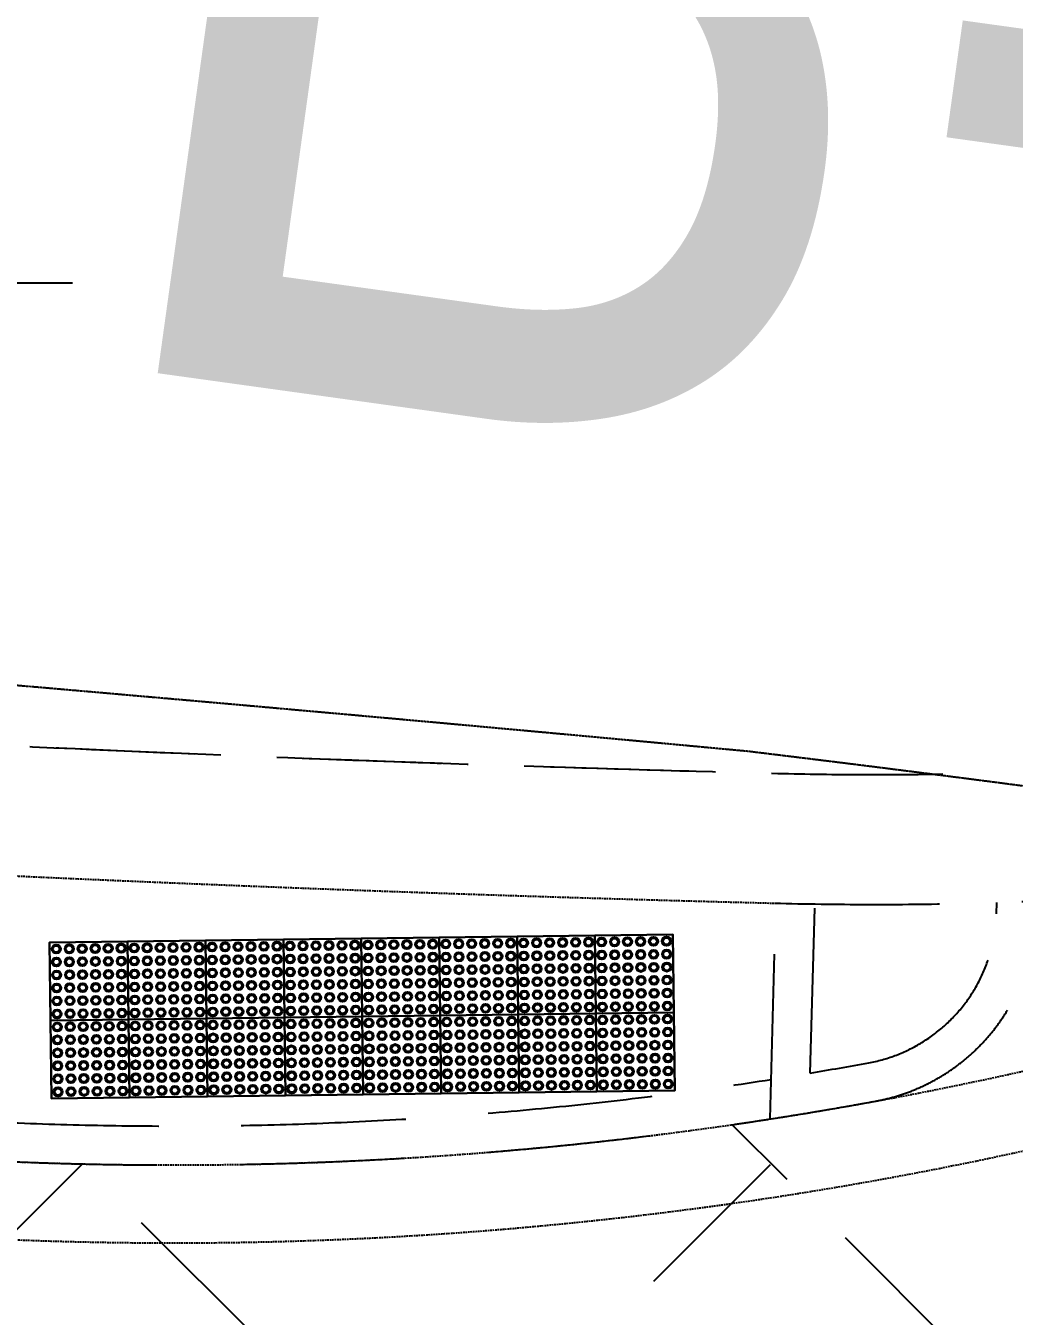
# Model space of a CAD drawing. Header units: millimetres. Extents: x 832728086 to 834530684, y 817551485 to 818349469.
# Drawn here: x 834401251 to 834405057, y 817881101 to 817886070 of the extents above; entities that cross this region are included whole.
import ezdxf

# ---------------------------------------------------------------- set-up
doc = ezdxf.new("R2010")
doc.units = ezdxf.units.MM
doc.header["$LTSCALE"] = 100
doc.linetypes.add('Hidden', pattern=[9.525, 6.35, -3.175])
doc.layers.add('+C-160', color=160, linetype='Hidden')
doc.layers.add('000-Tactile-l', color=8, linetype='Continuous')
doc.layers.add('000-helpline', color=30, linetype='Continuous', lineweight=30, plot=False)
doc.layers.add('Infrastructure - Pillar boxes$0$000-Pillar Box-t', color=251, linetype='Continuous', lineweight=15)
doc.layers.add('Infrastructure - Pillar boxes$0$000-Pillar Box-t @ 4', color=251, linetype='Continuous', lineweight=15)
doc.styles.add('Infrastructure - Pillar boxes$0$W8 sec wkcd', font='swissc.ttf', dxfattribs={"height": 3})

# ---------------------------------------------------------------- blocks, each defined once
blk = doc.blocks.new('tactile')
at = {"layer": '000-helpline', "ltscale": 0.015}
for points in [[(834403.499, 817882.6156), (834403.5028, 817882.3156), (834403.2029, 817882.3117), (834403.199, 817882.6117)], [(834403.799, 817882.6194), (834403.8028, 817882.3194), (834403.5028, 817882.3156), (834403.499, 817882.6156)], [(834401.3992, 817882.5886), (834401.403, 817882.2887), (834401.703, 817882.2925), (834401.6992, 817882.5925)], [(834401.6992, 817882.5925), (834401.703, 817882.2925), (834402.003, 817882.2963), (834401.9991, 817882.5963)], [(834402.2991, 817882.6002), (834402.3029, 817882.3002), (834402.003, 817882.2963), (834401.9991, 817882.5963)], [(834402.5991, 817882.604), (834402.6029, 817882.304), (834402.3029, 817882.3002), (834402.2991, 817882.6002)], [(834402.5991, 817882.604), (834402.6029, 817882.304), (834402.9029, 817882.3079), (834402.8991, 817882.6079)], [(834402.8991, 817882.6079), (834402.9029, 817882.3079), (834403.2029, 817882.3117), (834403.199, 817882.6117)], [(834403.8028, 817882.3194), (834403.8067, 817882.0194), (834403.5067, 817882.0156), (834403.5028, 817882.3156)], [(834401.403, 817882.2887), (834401.4069, 817881.9887), (834401.7068, 817881.9925), (834401.703, 817882.2925)], [(834401.703, 817882.2925), (834401.7068, 817881.9925), (834402.0068, 817881.9964), (834402.003, 817882.2963)], [(834402.3029, 817882.3002), (834402.3068, 817882.0002), (834402.0068, 817881.9964), (834402.003, 817882.2963)], [(834402.6029, 817882.304), (834402.6068, 817882.0041), (834402.3068, 817882.0002), (834402.3029, 817882.3002)], [(834402.6029, 817882.304), (834402.6068, 817882.0041), (834402.9067, 817882.0079), (834402.9029, 817882.3079)], [(834402.9029, 817882.3079), (834402.9067, 817882.0079), (834403.2067, 817882.0118), (834403.2029, 817882.3117)], [(834403.5028, 817882.3156), (834403.5067, 817882.0156), (834403.2067, 817882.0118), (834403.2029, 817882.3117)]]:
    blk.add_lwpolyline(points, close=True, dxfattribs=at)
at = {"layer": '000-Tactile-l'}
for points in [[(834403.199, 817882.6117), (834403.799, 817882.6194), (834403.8067, 817882.0194), (834403.2067, 817882.0118)], [(834401.9991, 817882.5963), (834401.3992, 817882.5886), (834401.4069, 817881.9887), (834402.0068, 817881.9964)], [(834401.9991, 817882.5963), (834402.5991, 817882.604), (834402.6068, 817882.0041), (834402.0068, 817881.9964)], [(834403.199, 817882.6117), (834402.5991, 817882.604), (834402.6068, 817882.0041), (834403.2067, 817882.0118)]]:
    blk.add_lwpolyline(points, close=True, dxfattribs=at)
at = {"layer": '000-Tactile-l', "ltscale": 0.015}
for centre, radius in [((834401.4245, 817882.564), 0.0175), ((834401.4245, 817882.564), 0.0125), ((834401.4745, 817882.5646), 0.0175), ((834401.4745, 817882.5646), 0.0125), ((834401.5245, 817882.5652), 0.0175), ((834401.5245, 817882.5652), 0.0125), ((834401.5745, 817882.5659), 0.0175), ((834401.5745, 817882.5659), 0.0125), ((834401.6245, 817882.5665), 0.0175), ((834401.6245, 817882.5665), 0.0125), ((834401.6745, 817882.5672), 0.0175), ((834401.6745, 817882.5672), 0.0125), ((834401.7245, 817882.5678), 0.0175), ((834401.7245, 817882.5678), 0.0125), ((834401.7745, 817882.5684), 0.0175), ((834401.7745, 817882.5684), 0.0125), ((834401.8245, 817882.5691), 0.0175), ((834401.8245, 817882.5691), 0.0125), ((834401.8745, 817882.5697), 0.0175), ((834401.8745, 817882.5697), 0.0125), ((834401.9245, 817882.5704), 0.0175), ((834401.9245, 817882.5704), 0.0125), ((834401.9744, 817882.571), 0.0175), ((834401.9744, 817882.571), 0.0125), ((834402.0244, 817882.5716), 0.0175), ((834402.0244, 817882.5716), 0.0125), ((834402.0744, 817882.5723), 0.0175), ((834402.0744, 817882.5723), 0.0125), ((834402.1244, 817882.5729), 0.0175), ((834402.1244, 817882.5729), 0.0125), ((834402.1744, 817882.5736), 0.0175), ((834402.1744, 817882.5736), 0.0125), ((834402.2244, 817882.5742), 0.0175), ((834402.2244, 817882.5742), 0.0125), ((834402.2744, 817882.5749), 0.0175), ((834402.2744, 817882.5749), 0.0125), ((834402.3244, 817882.5755), 0.0175), ((834402.3244, 817882.5755), 0.0125), ((834402.3744, 817882.5761), 0.0175), ((834402.3744, 817882.5761), 0.0125), ((834402.4244, 817882.5768), 0.0175), ((834402.4244, 817882.5768), 0.0125), ((834402.4744, 817882.5774), 0.0175), ((834402.4744, 817882.5774), 0.0125), ((834402.5244, 817882.5781), 0.0175), ((834402.5244, 817882.5781), 0.0125), ((834402.5744, 817882.5787), 0.0175), ((834402.5744, 817882.5787), 0.0125), ((834402.6244, 817882.5793), 0.0175), ((834402.6244, 817882.5793), 0.0125), ((834402.6744, 817882.58), 0.0175), ((834402.6744, 817882.58), 0.0125), ((834402.7244, 817882.5806), 0.0175), ((834402.7244, 817882.5806), 0.0125), ((834402.7744, 817882.5813), 0.0175), ((834402.7744, 817882.5813), 0.0125), ((834402.8244, 817882.5819), 0.0175), ((834402.8244, 817882.5819), 0.0125), ((834402.8744, 817882.5825), 0.0175), ((834402.8744, 817882.5825), 0.0125), ((834402.9244, 817882.5832), 0.0175), ((834402.9244, 817882.5832), 0.0125), ((834402.9744, 817882.5838), 0.0175), ((834402.9744, 817882.5838), 0.0125), ((834403.0244, 817882.5845), 0.0175), ((834403.0244, 817882.5845), 0.0125), ((834403.0744, 817882.5851), 0.0175), ((834403.0744, 817882.5851), 0.0125), ((834403.1244, 817882.5857), 0.0175), ((834403.1244, 817882.5857), 0.0125), ((834403.1743, 817882.5864), 0.0175), ((834403.1743, 817882.5864), 0.0125), ((834403.2243, 817882.587), 0.0175), ((834403.2243, 817882.587), 0.0125), ((834403.2743, 817882.5877), 0.0175), ((834403.2743, 817882.5877), 0.0125), ((834403.3243, 817882.5883), 0.0175), ((834403.3243, 817882.5883), 0.0125), ((834403.3743, 817882.589), 0.0175), ((834403.3743, 817882.589), 0.0125), ((834403.4243, 817882.5896), 0.0175), ((834403.4243, 817882.5896), 0.0125), ((834403.4743, 817882.5902), 0.0175), ((834403.4743, 817882.5902), 0.0125), ((834403.5243, 817882.5909), 0.0175), ((834403.5243, 817882.5909), 0.0125), ((834403.5743, 817882.5915), 0.0175), ((834403.5743, 817882.5915), 0.0125), ((834403.6243, 817882.5922), 0.0175), ((834403.6243, 817882.5922), 0.0125), ((834403.6743, 817882.5928), 0.0175), ((834403.6743, 817882.5928), 0.0125), ((834403.7243, 817882.5934), 0.0175), ((834403.7243, 817882.5934), 0.0125), ((834403.7743, 817882.5941), 0.0175), ((834403.7743, 817882.5941), 0.0125), ((834401.4251, 817882.514), 0.0175), ((834401.4251, 817882.514), 0.0125), ((834401.4751, 817882.5146), 0.0175), ((834401.4751, 817882.5146), 0.0125), ((834401.5251, 817882.5152), 0.0175), ((834401.5251, 817882.5152), 0.0125), ((834401.5751, 817882.5159), 0.0175), ((834401.5751, 817882.5159), 0.0125), ((834401.6251, 817882.5165), 0.0175), ((834401.6251, 817882.5165), 0.0125), ((834401.6751, 817882.5172), 0.0175), ((834401.6751, 817882.5172), 0.0125), ((834401.7251, 817882.5178), 0.0175), ((834401.7251, 817882.5178), 0.0125), ((834401.7751, 817882.5184), 0.0175), ((834401.7751, 817882.5184), 0.0125), ((834401.8251, 817882.5191), 0.0175), ((834401.8251, 817882.5191), 0.0125), ((834401.8751, 817882.5197), 0.0175), ((834401.8751, 817882.5197), 0.0125), ((834401.9251, 817882.5204), 0.0175), ((834401.9251, 817882.5204), 0.0125), ((834401.9751, 817882.521), 0.0175), ((834401.9751, 817882.521), 0.0125), ((834402.0251, 817882.5217), 0.0175), ((834402.0251, 817882.5217), 0.0125), ((834402.0751, 817882.5223), 0.0175), ((834402.0751, 817882.5223), 0.0125), ((834402.1251, 817882.5229), 0.0175), ((834402.1251, 817882.5229), 0.0125), ((834402.1751, 817882.5236), 0.0175), ((834402.1751, 817882.5236), 0.0125), ((834402.2251, 817882.5242), 0.0175), ((834402.2251, 817882.5242), 0.0125), ((834402.2751, 817882.5249), 0.0175), ((834402.2751, 817882.5249), 0.0125), ((834402.3251, 817882.5255), 0.0175), ((834402.3251, 817882.5255), 0.0125), ((834402.3751, 817882.5261), 0.0175), ((834402.3751, 817882.5261), 0.0125), ((834402.4251, 817882.5268), 0.0175), ((834402.4251, 817882.5268), 0.0125), ((834402.475, 817882.5274), 0.0175), ((834402.475, 817882.5274), 0.0125), ((834402.525, 817882.5281), 0.0175), ((834402.525, 817882.5281), 0.0125), ((834402.575, 817882.5287), 0.0175), ((834402.575, 817882.5287), 0.0125), ((834402.625, 817882.5293), 0.0175), ((834402.625, 817882.5293), 0.0125), ((834402.675, 817882.53), 0.0175), ((834402.675, 817882.53), 0.0125), ((834402.725, 817882.5306), 0.0175), ((834402.725, 817882.5306), 0.0125), ((834402.775, 817882.5313), 0.0175), ((834402.775, 817882.5313), 0.0125), ((834402.825, 817882.5319), 0.0175), ((834402.825, 817882.5319), 0.0125), ((834402.875, 817882.5325), 0.0175), ((834402.875, 817882.5325), 0.0125), ((834402.925, 817882.5332), 0.0175), ((834402.925, 817882.5332), 0.0125), ((834402.975, 817882.5338), 0.0175), ((834402.975, 817882.5338), 0.0125), ((834403.025, 817882.5345), 0.0175), ((834403.025, 817882.5345), 0.0125), ((834403.075, 817882.5351), 0.0175), ((834403.075, 817882.5351), 0.0125), ((834403.125, 817882.5358), 0.0175), ((834403.125, 817882.5358), 0.0125), ((834403.175, 817882.5364), 0.0175), ((834403.175, 817882.5364), 0.0125), ((834403.225, 817882.537), 0.0175), ((834403.225, 817882.537), 0.0125), ((834403.275, 817882.5377), 0.0175), ((834403.275, 817882.5377), 0.0125), ((834403.325, 817882.5383), 0.0175), ((834403.325, 817882.5383), 0.0125), ((834403.375, 817882.539), 0.0175), ((834403.375, 817882.539), 0.0125), ((834403.425, 817882.5396), 0.0175), ((834403.425, 817882.5396), 0.0125), ((834403.475, 817882.5402), 0.0175), ((834403.475, 817882.5402), 0.0125), ((834403.525, 817882.5409), 0.0175), ((834403.525, 817882.5409), 0.0125), ((834403.575, 817882.5415), 0.0175), ((834403.575, 817882.5415), 0.0125), ((834403.625, 817882.5422), 0.0175), ((834403.625, 817882.5422), 0.0125), ((834403.6749, 817882.5428), 0.0175), ((834403.6749, 817882.5428), 0.0125), ((834403.7249, 817882.5434), 0.0175), ((834403.7249, 817882.5434), 0.0125), ((834403.7749, 817882.5441), 0.0175), ((834403.7749, 817882.5441), 0.0125), ((834401.4258, 817882.464), 0.0175), ((834401.4258, 817882.464), 0.0125), ((834401.4758, 817882.4646), 0.0175), ((834401.4758, 817882.4646), 0.0125), ((834401.5258, 817882.4652), 0.0175), ((834401.5258, 817882.4652), 0.0125), ((834401.5758, 817882.4659), 0.0175), ((834401.5758, 817882.4659), 0.0125), ((834401.6258, 817882.4665), 0.0175), ((834401.6258, 817882.4665), 0.0125), ((834401.6758, 817882.4672), 0.0175), ((834401.6758, 817882.4672), 0.0125), ((834401.7258, 817882.4678), 0.0175), ((834401.7258, 817882.4678), 0.0125), ((834401.7757, 817882.4685), 0.0175), ((834401.7757, 817882.4685), 0.0125), ((834401.8257, 817882.4691), 0.0175), ((834401.8257, 817882.4691), 0.0125), ((834401.8757, 817882.4697), 0.0175), ((834401.8757, 817882.4697), 0.0125), ((834401.9257, 817882.4704), 0.0175), ((834401.9257, 817882.4704), 0.0125), ((834401.9757, 817882.471), 0.0175), ((834401.9757, 817882.471), 0.0125), ((834402.0257, 817882.4717), 0.0175), ((834402.0257, 817882.4717), 0.0125), ((834402.0757, 817882.4723), 0.0175), ((834402.0757, 817882.4723), 0.0125), ((834402.1257, 817882.4729), 0.0175), ((834402.1257, 817882.4729), 0.0125), ((834402.1757, 817882.4736), 0.0175), ((834402.1757, 817882.4736), 0.0125), ((834402.2257, 817882.4742), 0.0175), ((834402.2257, 817882.4742), 0.0125), ((834402.2757, 817882.4749), 0.0175), ((834402.2757, 817882.4749), 0.0125), ((834402.3257, 817882.4755), 0.0175), ((834402.3257, 817882.4755), 0.0125), ((834402.3757, 817882.4761), 0.0175), ((834402.3757, 817882.4761), 0.0125), ((834402.4257, 817882.4768), 0.0175), ((834402.4257, 817882.4768), 0.0125), ((834402.4757, 817882.4774), 0.0175), ((834402.4757, 817882.4774), 0.0125), ((834402.5257, 817882.4781), 0.0175), ((834402.5257, 817882.4781), 0.0125), ((834402.5757, 817882.4787), 0.0175), ((834402.5757, 817882.4787), 0.0125), ((834402.6257, 817882.4793), 0.0175), ((834402.6257, 817882.4793), 0.0125), ((834402.6757, 817882.48), 0.0175), ((834402.6757, 817882.48), 0.0125), ((834402.7257, 817882.4806), 0.0175), ((834402.7257, 817882.4806), 0.0125), ((834402.7757, 817882.4813), 0.0175), ((834402.7757, 817882.4813), 0.0125), ((834402.8257, 817882.4819), 0.0175), ((834402.8257, 817882.4819), 0.0125), ((834402.8757, 817882.4826), 0.0175), ((834402.8757, 817882.4826), 0.0125), ((834402.9257, 817882.4832), 0.0175), ((834402.9257, 817882.4832), 0.0125), ((834402.9756, 817882.4838), 0.0175), ((834402.9756, 817882.4838), 0.0125), ((834403.0256, 817882.4845), 0.0175), ((834403.0256, 817882.4845), 0.0125), ((834403.0756, 817882.4851), 0.0175), ((834403.0756, 817882.4851), 0.0125), ((834403.1256, 817882.4858), 0.0175), ((834403.1256, 817882.4858), 0.0125), ((834403.1756, 817882.4864), 0.0175), ((834403.1756, 817882.4864), 0.0125), ((834403.2256, 817882.487), 0.0175), ((834403.2256, 817882.487), 0.0125), ((834403.2756, 817882.4877), 0.0175), ((834403.2756, 817882.4877), 0.0125), ((834403.3256, 817882.4883), 0.0175), ((834403.3256, 817882.4883), 0.0125), ((834403.3756, 817882.489), 0.0175), ((834403.3756, 817882.489), 0.0125), ((834403.4256, 817882.4896), 0.0175), ((834403.4256, 817882.4896), 0.0125), ((834403.4756, 817882.4902), 0.0175), ((834403.4756, 817882.4902), 0.0125), ((834403.5256, 817882.4909), 0.0175), ((834403.5256, 817882.4909), 0.0125), ((834403.5756, 817882.4915), 0.0175), ((834403.5756, 817882.4915), 0.0125), ((834403.6256, 817882.4922), 0.0175), ((834403.6256, 817882.4922), 0.0125), ((834403.6756, 817882.4928), 0.0175), ((834403.6756, 817882.4928), 0.0125), ((834403.7256, 817882.4934), 0.0175), ((834403.7256, 817882.4934), 0.0125), ((834403.7756, 817882.4941), 0.0175), ((834403.7756, 817882.4941), 0.0125), ((834401.4264, 817882.414), 0.0175), ((834401.4264, 817882.414), 0.0125), ((834401.4764, 817882.4146), 0.0175), ((834401.4764, 817882.4146), 0.0125), ((834401.5264, 817882.4153), 0.0175), ((834401.5264, 817882.4153), 0.0125), ((834401.5764, 817882.4159), 0.0175), ((834401.5764, 817882.4159), 0.0125), ((834401.6264, 817882.4165), 0.0175), ((834401.6264, 817882.4165), 0.0125), ((834401.6764, 817882.4172), 0.0175), ((834401.6764, 817882.4172), 0.0125), ((834401.7264, 817882.4178), 0.0175), ((834401.7264, 817882.4178), 0.0125), ((834401.7764, 817882.4185), 0.0175), ((834401.7764, 817882.4185), 0.0125), ((834401.8264, 817882.4191), 0.0175), ((834401.8264, 817882.4191), 0.0125), ((834401.8764, 817882.4197), 0.0175), ((834401.8764, 817882.4197), 0.0125), ((834401.9264, 817882.4204), 0.0175), ((834401.9264, 817882.4204), 0.0125), ((834401.9764, 817882.421), 0.0175), ((834401.9764, 817882.421), 0.0125), ((834402.0264, 817882.4217), 0.0175), ((834402.0264, 817882.4217), 0.0125), ((834402.0764, 817882.4223), 0.0175), ((834402.0764, 817882.4223), 0.0125), ((834402.1264, 817882.4229), 0.0175), ((834402.1264, 817882.4229), 0.0125), ((834402.1764, 817882.4236), 0.0175), ((834402.1764, 817882.4236), 0.0125), ((834402.2263, 817882.4242), 0.0175), ((834402.2263, 817882.4242), 0.0125), ((834402.2763, 817882.4249), 0.0175), ((834402.2763, 817882.4249), 0.0125), ((834402.3263, 817882.4255), 0.0175), ((834402.3263, 817882.4255), 0.0125), ((834402.3763, 817882.4261), 0.0175), ((834402.3763, 817882.4261), 0.0125), ((834402.4263, 817882.4268), 0.0175), ((834402.4263, 817882.4268), 0.0125), ((834402.4763, 817882.4274), 0.0175), ((834402.4763, 817882.4274), 0.0125), ((834402.5263, 817882.4281), 0.0175), ((834402.5263, 817882.4281), 0.0125), ((834402.5763, 817882.4287), 0.0175), ((834402.5763, 817882.4287), 0.0125), ((834402.6263, 817882.4294), 0.0175), ((834402.6263, 817882.4294), 0.0125), ((834402.6763, 817882.43), 0.0175), ((834402.6763, 817882.43), 0.0125), ((834402.7263, 817882.4306), 0.0175), ((834402.7263, 817882.4306), 0.0125), ((834402.7763, 817882.4313), 0.0175), ((834402.7763, 817882.4313), 0.0125), ((834402.8263, 817882.4319), 0.0175), ((834402.8263, 817882.4319), 0.0125), ((834402.8763, 817882.4326), 0.0175), ((834402.8763, 817882.4326), 0.0125), ((834402.9263, 817882.4332), 0.0175), ((834402.9263, 817882.4332), 0.0125), ((834402.9763, 817882.4338), 0.0175), ((834402.9763, 817882.4338), 0.0125), ((834403.0263, 817882.4345), 0.0175), ((834403.0263, 817882.4345), 0.0125), ((834403.0763, 817882.4351), 0.0175), ((834403.0763, 817882.4351), 0.0125), ((834403.1263, 817882.4358), 0.0175), ((834403.1263, 817882.4358), 0.0125), ((834403.1763, 817882.4364), 0.0175), ((834403.1763, 817882.4364), 0.0125), ((834403.2263, 817882.437), 0.0175), ((834403.2263, 817882.437), 0.0125), ((834403.2763, 817882.4377), 0.0175), ((834403.2763, 817882.4377), 0.0125), ((834403.3263, 817882.4383), 0.0175), ((834403.3263, 817882.4383), 0.0125), ((834403.3763, 817882.439), 0.0175), ((834403.3763, 817882.439), 0.0125), ((834403.4263, 817882.4396), 0.0175), ((834403.4263, 817882.4396), 0.0125), ((834403.4762, 817882.4402), 0.0175), ((834403.4762, 817882.4402), 0.0125), ((834403.5262, 817882.4409), 0.0175), ((834403.5262, 817882.4409), 0.0125), ((834403.5762, 817882.4415), 0.0175), ((834403.5762, 817882.4415), 0.0125), ((834403.6262, 817882.4422), 0.0175), ((834403.6262, 817882.4422), 0.0125), ((834403.6762, 817882.4428), 0.0175), ((834403.6762, 817882.4428), 0.0125), ((834403.7262, 817882.4434), 0.0175), ((834403.7262, 817882.4434), 0.0125), ((834403.7762, 817882.4441), 0.0175), ((834403.7762, 817882.4441), 0.0125), ((834401.4271, 817882.364), 0.0175), ((834401.4271, 817882.364), 0.0125), ((834401.4771, 817882.3646), 0.0175), ((834401.4771, 817882.3646), 0.0125), ((834401.527, 817882.3653), 0.0175), ((834401.527, 817882.3653), 0.0125), ((834401.577, 817882.3659), 0.0175), ((834401.577, 817882.3659), 0.0125), ((834401.627, 817882.3665), 0.0175), ((834401.627, 817882.3665), 0.0125), ((834401.677, 817882.3672), 0.0175), ((834401.677, 817882.3672), 0.0125), ((834401.727, 817882.3678), 0.0175), ((834401.727, 817882.3678), 0.0125), ((834401.777, 817882.3685), 0.0175), ((834401.777, 817882.3685), 0.0125), ((834401.827, 817882.3691), 0.0175), ((834401.827, 817882.3691), 0.0125), ((834401.877, 817882.3697), 0.0175), ((834401.877, 817882.3697), 0.0125), ((834401.927, 817882.3704), 0.0175), ((834401.927, 817882.3704), 0.0125), ((834401.977, 817882.371), 0.0175), ((834401.977, 817882.371), 0.0125), ((834402.027, 817882.3717), 0.0175), ((834402.027, 817882.3717), 0.0125), ((834402.077, 817882.3723), 0.0175), ((834402.077, 817882.3723), 0.0125), ((834402.127, 817882.3729), 0.0175), ((834402.127, 817882.3729), 0.0125), ((834402.177, 817882.3736), 0.0175), ((834402.177, 817882.3736), 0.0125), ((834402.227, 817882.3742), 0.0175), ((834402.227, 817882.3742), 0.0125), ((834402.277, 817882.3749), 0.0175), ((834402.277, 817882.3749), 0.0125), ((834402.327, 817882.3755), 0.0175), ((834402.327, 817882.3755), 0.0125), ((834402.377, 817882.3761), 0.0175), ((834402.377, 817882.3761), 0.0125), ((834402.427, 817882.3768), 0.0175), ((834402.427, 817882.3768), 0.0125), ((834402.477, 817882.3774), 0.0175), ((834402.477, 817882.3774), 0.0125), ((834402.527, 817882.3781), 0.0175), ((834402.527, 817882.3781), 0.0125), ((834402.577, 817882.3787), 0.0175), ((834402.577, 817882.3787), 0.0125), ((834402.627, 817882.3794), 0.0175), ((834402.627, 817882.3794), 0.0125), ((834402.677, 817882.38), 0.0175), ((834402.677, 817882.38), 0.0125), ((834402.7269, 817882.3806), 0.0175), ((834402.7269, 817882.3806), 0.0125), ((834402.7769, 817882.3813), 0.0175), ((834402.7769, 817882.3813), 0.0125), ((834402.8269, 817882.3819), 0.0175), ((834402.8269, 817882.3819), 0.0125), ((834402.8769, 817882.3826), 0.0175), ((834402.8769, 817882.3826), 0.0125), ((834402.9269, 817882.3832), 0.0175), ((834402.9269, 817882.3832), 0.0125), ((834402.9769, 817882.3838), 0.0175), ((834402.9769, 817882.3838), 0.0125), ((834403.0269, 817882.3845), 0.0175), ((834403.0269, 817882.3845), 0.0125), ((834403.0769, 817882.3851), 0.0175), ((834403.0769, 817882.3851), 0.0125), ((834403.1269, 817882.3858), 0.0175), ((834403.1269, 817882.3858), 0.0125), ((834403.1769, 817882.3864), 0.0175), ((834403.1769, 817882.3864), 0.0125), ((834403.2269, 817882.387), 0.0175), ((834403.2269, 817882.387), 0.0125), ((834403.2769, 817882.3877), 0.0175), ((834403.2769, 817882.3877), 0.0125), ((834403.3269, 817882.3883), 0.0175), ((834403.3269, 817882.3883), 0.0125), ((834403.3769, 817882.389), 0.0175), ((834403.3769, 817882.389), 0.0125), ((834403.4269, 817882.3896), 0.0175), ((834403.4269, 817882.3896), 0.0125), ((834403.4769, 817882.3902), 0.0175), ((834403.4769, 817882.3902), 0.0125), ((834403.5269, 817882.3909), 0.0175), ((834403.5269, 817882.3909), 0.0125), ((834403.5769, 817882.3915), 0.0175), ((834403.5769, 817882.3915), 0.0125), ((834403.6269, 817882.3922), 0.0175), ((834403.6269, 817882.3922), 0.0125), ((834403.6769, 817882.3928), 0.0175), ((834403.6769, 817882.3928), 0.0125), ((834403.7269, 817882.3935), 0.0175), ((834403.7269, 817882.3935), 0.0125), ((834403.7769, 817882.3941), 0.0175), ((834403.7769, 817882.3941), 0.0125), ((834401.4277, 817882.314), 0.0175), ((834401.4277, 817882.314), 0.0125), ((834401.4777, 817882.3146), 0.0175), ((834401.4777, 817882.3146), 0.0125), ((834401.5277, 817882.3153), 0.0175), ((834401.5277, 817882.3153), 0.0125), ((834401.5777, 817882.3159), 0.0175), ((834401.5777, 817882.3159), 0.0125), ((834401.6277, 817882.3165), 0.0175), ((834401.6277, 817882.3165), 0.0125), ((834401.6777, 817882.3172), 0.0175), ((834401.6777, 817882.3172), 0.0125), ((834401.7277, 817882.3178), 0.0175), ((834401.7277, 817882.3178), 0.0125), ((834401.7777, 817882.3185), 0.0175), ((834401.7777, 817882.3185), 0.0125), ((834401.8277, 817882.3191), 0.0175), ((834401.8277, 817882.3191), 0.0125), ((834401.8777, 817882.3197), 0.0175), ((834401.8777, 817882.3197), 0.0125), ((834401.9277, 817882.3204), 0.0175), ((834401.9277, 817882.3204), 0.0125), ((834401.9777, 817882.321), 0.0175), ((834401.9777, 817882.321), 0.0125), ((834402.0276, 817882.3217), 0.0175), ((834402.0276, 817882.3217), 0.0125), ((834402.0776, 817882.3223), 0.0175), ((834402.0776, 817882.3223), 0.0125), ((834402.1276, 817882.3229), 0.0175), ((834402.1276, 817882.3229), 0.0125), ((834402.1776, 817882.3236), 0.0175), ((834402.1776, 817882.3236), 0.0125), ((834402.2276, 817882.3242), 0.0175), ((834402.2276, 817882.3242), 0.0125), ((834402.2776, 817882.3249), 0.0175), ((834402.2776, 817882.3249), 0.0125), ((834402.3276, 817882.3255), 0.0175), ((834402.3276, 817882.3255), 0.0125), ((834402.3776, 817882.3262), 0.0175), ((834402.3776, 817882.3262), 0.0125), ((834402.4276, 817882.3268), 0.0175), ((834402.4276, 817882.3268), 0.0125), ((834402.4776, 817882.3274), 0.0175), ((834402.4776, 817882.3274), 0.0125), ((834402.5276, 817882.3281), 0.0175), ((834402.5276, 817882.3281), 0.0125), ((834402.5776, 817882.3287), 0.0175), ((834402.5776, 817882.3287), 0.0125), ((834402.6276, 817882.3294), 0.0175), ((834402.6276, 817882.3294), 0.0125), ((834402.6776, 817882.33), 0.0175), ((834402.6776, 817882.33), 0.0125), ((834402.7276, 817882.3306), 0.0175), ((834402.7276, 817882.3306), 0.0125), ((834402.7776, 817882.3313), 0.0175), ((834402.7776, 817882.3313), 0.0125), ((834402.8276, 817882.3319), 0.0175), ((834402.8276, 817882.3319), 0.0125), ((834402.8776, 817882.3326), 0.0175), ((834402.8776, 817882.3326), 0.0125), ((834402.9276, 817882.3332), 0.0175), ((834402.9276, 817882.3332), 0.0125), ((834402.9776, 817882.3338), 0.0175), ((834402.9776, 817882.3338), 0.0125), ((834403.0276, 817882.3345), 0.0175), ((834403.0276, 817882.3345), 0.0125), ((834403.0776, 817882.3351), 0.0175), ((834403.0776, 817882.3351), 0.0125), ((834403.1276, 817882.3358), 0.0175), ((834403.1276, 817882.3358), 0.0125), ((834403.1776, 817882.3364), 0.0175), ((834403.1776, 817882.3364), 0.0125), ((834403.2275, 817882.337), 0.0175), ((834403.2275, 817882.337), 0.0125), ((834403.2775, 817882.3377), 0.0175), ((834403.2775, 817882.3377), 0.0125), ((834403.3275, 817882.3383), 0.0175), ((834403.3275, 817882.3383), 0.0125), ((834403.3775, 817882.339), 0.0175), ((834403.3775, 817882.339), 0.0125), ((834403.4275, 817882.3396), 0.0175), ((834403.4275, 817882.3396), 0.0125), ((834403.4775, 817882.3403), 0.0175), ((834403.4775, 817882.3403), 0.0125), ((834403.5275, 817882.3409), 0.0175), ((834403.5275, 817882.3409), 0.0125), ((834403.5775, 817882.3415), 0.0175), ((834403.5775, 817882.3415), 0.0125), ((834403.6275, 817882.3422), 0.0175), ((834403.6275, 817882.3422), 0.0125), ((834403.6775, 817882.3428), 0.0175), ((834403.6775, 817882.3428), 0.0125), ((834403.7275, 817882.3435), 0.0175), ((834403.7275, 817882.3435), 0.0125), ((834403.7775, 817882.3441), 0.0175), ((834403.7775, 817882.3441), 0.0125), ((834401.4283, 817882.264), 0.0175), ((834401.4283, 817882.264), 0.0125), ((834401.4783, 817882.2646), 0.0175), ((834401.4783, 817882.2646), 0.0125), ((834401.5283, 817882.2653), 0.0175), ((834401.5283, 817882.2653), 0.0125), ((834401.5783, 817882.2659), 0.0175), ((834401.5783, 817882.2659), 0.0125), ((834401.6283, 817882.2665), 0.0175), ((834401.6283, 817882.2665), 0.0125), ((834401.6783, 817882.2672), 0.0175), ((834401.6783, 817882.2672), 0.0125), ((834401.7283, 817882.2678), 0.0175), ((834401.7283, 817882.2678), 0.0125), ((834401.7783, 817882.2685), 0.0175), ((834401.7783, 817882.2685), 0.0125), ((834401.8283, 817882.2691), 0.0175), ((834401.8283, 817882.2691), 0.0125), ((834401.8783, 817882.2697), 0.0175), ((834401.8783, 817882.2697), 0.0125), ((834401.9283, 817882.2704), 0.0175), ((834401.9283, 817882.2704), 0.0125), ((834401.9783, 817882.271), 0.0175), ((834401.9783, 817882.271), 0.0125), ((834402.0283, 817882.2717), 0.0175), ((834402.0283, 817882.2717), 0.0125), ((834402.0783, 817882.2723), 0.0175), ((834402.0783, 817882.2723), 0.0125), ((834402.1283, 817882.273), 0.0175), ((834402.1283, 817882.273), 0.0125), ((834402.1783, 817882.2736), 0.0175), ((834402.1783, 817882.2736), 0.0125), ((834402.2283, 817882.2742), 0.0175), ((834402.2283, 817882.2742), 0.0125), ((834402.2783, 817882.2749), 0.0175), ((834402.2783, 817882.2749), 0.0125), ((834402.3283, 817882.2755), 0.0175), ((834402.3283, 817882.2755), 0.0125), ((834402.3783, 817882.2762), 0.0175), ((834402.3783, 817882.2762), 0.0125), ((834402.4283, 817882.2768), 0.0175), ((834402.4283, 817882.2768), 0.0125), ((834402.4783, 817882.2774), 0.0175), ((834402.4783, 817882.2774), 0.0125), ((834402.5282, 817882.2781), 0.0175), ((834402.5282, 817882.2781), 0.0125), ((834402.5782, 817882.2787), 0.0175), ((834402.5782, 817882.2787), 0.0125), ((834402.6282, 817882.2794), 0.0175), ((834402.6282, 817882.2794), 0.0125), ((834402.6782, 817882.28), 0.0175), ((834402.6782, 817882.28), 0.0125), ((834402.7282, 817882.2806), 0.0175), ((834402.7282, 817882.2806), 0.0125), ((834402.7782, 817882.2813), 0.0175), ((834402.7782, 817882.2813), 0.0125), ((834402.8282, 817882.2819), 0.0175), ((834402.8282, 817882.2819), 0.0125), ((834402.8782, 817882.2826), 0.0175), ((834402.8782, 817882.2826), 0.0125), ((834402.9282, 817882.2832), 0.0175), ((834402.9282, 817882.2832), 0.0125), ((834402.9782, 817882.2838), 0.0175), ((834402.9782, 817882.2838), 0.0125), ((834403.0282, 817882.2845), 0.0175), ((834403.0282, 817882.2845), 0.0125), ((834403.0782, 817882.2851), 0.0175), ((834403.0782, 817882.2851), 0.0125), ((834403.1282, 817882.2858), 0.0175), ((834403.1282, 817882.2858), 0.0125), ((834403.1782, 817882.2864), 0.0175), ((834403.1782, 817882.2864), 0.0125), ((834403.2282, 817882.2871), 0.0175), ((834403.2282, 817882.2871), 0.0125), ((834403.2782, 817882.2877), 0.0175), ((834403.2782, 817882.2877), 0.0125), ((834403.3282, 817882.2883), 0.0175), ((834403.3282, 817882.2883), 0.0125), ((834403.3782, 817882.289), 0.0175), ((834403.3782, 817882.289), 0.0125), ((834403.4282, 817882.2896), 0.0175), ((834403.4282, 817882.2896), 0.0125), ((834403.4782, 817882.2903), 0.0175), ((834403.4782, 817882.2903), 0.0125), ((834403.5282, 817882.2909), 0.0175), ((834403.5282, 817882.2909), 0.0125), ((834403.5782, 817882.2915), 0.0175), ((834403.5782, 817882.2915), 0.0125), ((834403.6282, 817882.2922), 0.0175), ((834403.6282, 817882.2922), 0.0125), ((834403.6782, 817882.2928), 0.0175), ((834403.6782, 817882.2928), 0.0125), ((834403.7281, 817882.2935), 0.0175), ((834403.7281, 817882.2935), 0.0125), ((834403.7781, 817882.2941), 0.0175), ((834403.7781, 817882.2941), 0.0125), ((834401.429, 817882.214), 0.0175), ((834401.429, 817882.214), 0.0125), ((834401.479, 817882.2146), 0.0175), ((834401.479, 817882.2146), 0.0125), ((834401.529, 817882.2153), 0.0175), ((834401.529, 817882.2153), 0.0125), ((834401.579, 817882.2159), 0.0175), ((834401.579, 817882.2159), 0.0125), ((834401.629, 817882.2165), 0.0175), ((834401.629, 817882.2165), 0.0125), ((834401.679, 817882.2172), 0.0175), ((834401.679, 817882.2172), 0.0125), ((834401.729, 817882.2178), 0.0175), ((834401.729, 817882.2178), 0.0125), ((834401.779, 817882.2185), 0.0175), ((834401.779, 817882.2185), 0.0125), ((834401.8289, 817882.2191), 0.0175), ((834401.8289, 817882.2191), 0.0125), ((834401.8789, 817882.2198), 0.0175), ((834401.8789, 817882.2198), 0.0125), ((834401.9289, 817882.2204), 0.0175), ((834401.9289, 817882.2204), 0.0125), ((834401.9789, 817882.221), 0.0175), ((834401.9789, 817882.221), 0.0125), ((834402.0289, 817882.2217), 0.0175), ((834402.0289, 817882.2217), 0.0125), ((834402.0789, 817882.2223), 0.0175), ((834402.0789, 817882.2223), 0.0125), ((834402.1289, 817882.223), 0.0175), ((834402.1289, 817882.223), 0.0125), ((834402.1789, 817882.2236), 0.0175), ((834402.1789, 817882.2236), 0.0125), ((834402.2289, 817882.2242), 0.0175), ((834402.2289, 817882.2242), 0.0125), ((834402.2789, 817882.2249), 0.0175), ((834402.2789, 817882.2249), 0.0125), ((834402.3289, 817882.2255), 0.0175), ((834402.3289, 817882.2255), 0.0125), ((834402.3789, 817882.2262), 0.0175), ((834402.3789, 817882.2262), 0.0125), ((834402.4289, 817882.2268), 0.0175), ((834402.4289, 817882.2268), 0.0125), ((834402.4789, 817882.2274), 0.0175), ((834402.4789, 817882.2274), 0.0125), ((834402.5289, 817882.2281), 0.0175), ((834402.5289, 817882.2281), 0.0125), ((834402.5789, 817882.2287), 0.0175), ((834402.5789, 817882.2287), 0.0125), ((834402.6289, 817882.2294), 0.0175), ((834402.6289, 817882.2294), 0.0125), ((834402.6789, 817882.23), 0.0175), ((834402.6789, 817882.23), 0.0125), ((834402.7289, 817882.2306), 0.0175), ((834402.7289, 817882.2306), 0.0125), ((834402.7789, 817882.2313), 0.0175), ((834402.7789, 817882.2313), 0.0125), ((834402.8289, 817882.2319), 0.0175), ((834402.8289, 817882.2319), 0.0125), ((834402.8789, 817882.2326), 0.0175), ((834402.8789, 817882.2326), 0.0125), ((834402.9289, 817882.2332), 0.0175), ((834402.9289, 817882.2332), 0.0125), ((834402.9789, 817882.2339), 0.0175), ((834402.9789, 817882.2339), 0.0125), ((834403.0288, 817882.2345), 0.0175), ((834403.0288, 817882.2345), 0.0125), ((834403.0788, 817882.2351), 0.0175), ((834403.0788, 817882.2351), 0.0125), ((834403.1288, 817882.2358), 0.0175), ((834403.1288, 817882.2358), 0.0125), ((834403.1788, 817882.2364), 0.0175), ((834403.1788, 817882.2364), 0.0125), ((834403.2288, 817882.2371), 0.0175), ((834403.2288, 817882.2371), 0.0125), ((834403.2788, 817882.2377), 0.0175), ((834403.2788, 817882.2377), 0.0125), ((834403.3288, 817882.2383), 0.0175), ((834403.3288, 817882.2383), 0.0125), ((834403.3788, 817882.239), 0.0175), ((834403.3788, 817882.239), 0.0125), ((834403.4288, 817882.2396), 0.0175), ((834403.4288, 817882.2396), 0.0125), ((834403.4788, 817882.2403), 0.0175), ((834403.4788, 817882.2403), 0.0125), ((834403.5288, 817882.2409), 0.0175), ((834403.5288, 817882.2409), 0.0125), ((834403.5788, 817882.2415), 0.0175), ((834403.5788, 817882.2415), 0.0125), ((834403.6288, 817882.2422), 0.0175), ((834403.6288, 817882.2422), 0.0125), ((834403.6788, 817882.2428), 0.0175), ((834403.6788, 817882.2428), 0.0125), ((834403.7288, 817882.2435), 0.0175), ((834403.7288, 817882.2435), 0.0125), ((834403.7788, 817882.2441), 0.0175), ((834403.7788, 817882.2441), 0.0125), ((834401.4296, 817882.164), 0.0175), ((834401.4296, 817882.164), 0.0125), ((834401.4796, 817882.1646), 0.0175), ((834401.4796, 817882.1646), 0.0125), ((834401.5296, 817882.1653), 0.0175), ((834401.5296, 817882.1653), 0.0125), ((834401.5796, 817882.1659), 0.0175), ((834401.5796, 817882.1659), 0.0125), ((834401.6296, 817882.1666), 0.0175), ((834401.6296, 817882.1666), 0.0125), ((834401.6796, 817882.1672), 0.0175), ((834401.6796, 817882.1672), 0.0125), ((834401.7296, 817882.1678), 0.0175), ((834401.7296, 817882.1678), 0.0125), ((834401.7796, 817882.1685), 0.0175), ((834401.7796, 817882.1685), 0.0125), ((834401.8296, 817882.1691), 0.0175), ((834401.8296, 817882.1691), 0.0125), ((834401.8796, 817882.1698), 0.0175), ((834401.8796, 817882.1698), 0.0125), ((834401.9296, 817882.1704), 0.0175), ((834401.9296, 817882.1704), 0.0125), ((834401.9796, 817882.171), 0.0175), ((834401.9796, 817882.171), 0.0125), ((834402.0296, 817882.1717), 0.0175), ((834402.0296, 817882.1717), 0.0125), ((834402.0796, 817882.1723), 0.0175), ((834402.0796, 817882.1723), 0.0125), ((834402.1296, 817882.173), 0.0175), ((834402.1296, 817882.173), 0.0125), ((834402.1796, 817882.1736), 0.0175), ((834402.1796, 817882.1736), 0.0125), ((834402.2296, 817882.1742), 0.0175), ((834402.2296, 817882.1742), 0.0125), ((834402.2796, 817882.1749), 0.0175), ((834402.2796, 817882.1749), 0.0125), ((834402.3295, 817882.1755), 0.0175), ((834402.3295, 817882.1755), 0.0125), ((834402.3795, 817882.1762), 0.0175), ((834402.3795, 817882.1762), 0.0125), ((834402.4295, 817882.1768), 0.0175), ((834402.4295, 817882.1768), 0.0125), ((834402.4795, 817882.1774), 0.0175), ((834402.4795, 817882.1774), 0.0125), ((834402.5295, 817882.1781), 0.0175), ((834402.5295, 817882.1781), 0.0125), ((834402.5795, 817882.1787), 0.0175), ((834402.5795, 817882.1787), 0.0125), ((834402.6295, 817882.1794), 0.0175), ((834402.6295, 817882.1794), 0.0125), ((834402.6795, 817882.18), 0.0175), ((834402.6795, 817882.18), 0.0125), ((834402.7295, 817882.1807), 0.0175), ((834402.7295, 817882.1807), 0.0125), ((834402.7795, 817882.1813), 0.0175), ((834402.7795, 817882.1813), 0.0125), ((834402.8295, 817882.1819), 0.0175), ((834402.8295, 817882.1819), 0.0125), ((834402.8795, 817882.1826), 0.0175), ((834402.8795, 817882.1826), 0.0125), ((834402.9295, 817882.1832), 0.0175), ((834402.9295, 817882.1832), 0.0125), ((834402.9795, 817882.1839), 0.0175), ((834402.9795, 817882.1839), 0.0125), ((834403.0295, 817882.1845), 0.0175), ((834403.0295, 817882.1845), 0.0125), ((834403.0795, 817882.1851), 0.0175), ((834403.0795, 817882.1851), 0.0125), ((834403.1295, 817882.1858), 0.0175), ((834403.1295, 817882.1858), 0.0125), ((834403.1795, 817882.1864), 0.0175), ((834403.1795, 817882.1864), 0.0125), ((834403.2295, 817882.1871), 0.0175), ((834403.2295, 817882.1871), 0.0125), ((834403.2795, 817882.1877), 0.0175), ((834403.2795, 817882.1877), 0.0125), ((834403.3295, 817882.1883), 0.0175), ((834403.3295, 817882.1883), 0.0125), ((834403.3795, 817882.189), 0.0175), ((834403.3795, 817882.189), 0.0125), ((834403.4295, 817882.1896), 0.0175), ((834403.4295, 817882.1896), 0.0125), ((834403.4795, 817882.1903), 0.0175), ((834403.4795, 817882.1903), 0.0125), ((834403.5294, 817882.1909), 0.0175), ((834403.5294, 817882.1909), 0.0125), ((834403.5794, 817882.1915), 0.0175), ((834403.5794, 817882.1915), 0.0125), ((834403.6294, 817882.1922), 0.0175), ((834403.6294, 817882.1922), 0.0125), ((834403.6794, 817882.1928), 0.0175), ((834403.6794, 817882.1928), 0.0125), ((834403.7294, 817882.1935), 0.0175), ((834403.7294, 817882.1935), 0.0125), ((834403.7794, 817882.1941), 0.0175), ((834403.7794, 817882.1941), 0.0125), ((834401.4303, 817882.114), 0.0175), ((834401.4303, 817882.114), 0.0125), ((834401.4803, 817882.1146), 0.0175), ((834401.4803, 817882.1146), 0.0125), ((834401.5303, 817882.1153), 0.0175), ((834401.5303, 817882.1153), 0.0125), ((834401.5802, 817882.1159), 0.0175), ((834401.5802, 817882.1159), 0.0125), ((834401.6302, 817882.1166), 0.0175), ((834401.6302, 817882.1166), 0.0125), ((834401.6802, 817882.1172), 0.0175), ((834401.6802, 817882.1172), 0.0125), ((834401.7302, 817882.1178), 0.0175), ((834401.7302, 817882.1178), 0.0125), ((834401.7802, 817882.1185), 0.0175), ((834401.7802, 817882.1185), 0.0125), ((834401.8302, 817882.1191), 0.0175), ((834401.8302, 817882.1191), 0.0125), ((834401.8802, 817882.1198), 0.0175), ((834401.8802, 817882.1198), 0.0125), ((834401.9302, 817882.1204), 0.0175), ((834401.9302, 817882.1204), 0.0125), ((834401.9802, 817882.121), 0.0175), ((834401.9802, 817882.121), 0.0125), ((834402.0302, 817882.1217), 0.0175), ((834402.0302, 817882.1217), 0.0125), ((834402.0802, 817882.1223), 0.0175), ((834402.0802, 817882.1223), 0.0125), ((834402.1302, 817882.123), 0.0175), ((834402.1302, 817882.123), 0.0125), ((834402.1802, 817882.1236), 0.0175), ((834402.1802, 817882.1236), 0.0125), ((834402.2302, 817882.1242), 0.0175), ((834402.2302, 817882.1242), 0.0125), ((834402.2802, 817882.1249), 0.0175), ((834402.2802, 817882.1249), 0.0125), ((834402.3302, 817882.1255), 0.0175), ((834402.3302, 817882.1255), 0.0125), ((834402.3802, 817882.1262), 0.0175), ((834402.3802, 817882.1262), 0.0125), ((834402.4302, 817882.1268), 0.0175), ((834402.4302, 817882.1268), 0.0125), ((834402.4802, 817882.1275), 0.0175), ((834402.4802, 817882.1275), 0.0125), ((834402.5302, 817882.1281), 0.0175), ((834402.5302, 817882.1281), 0.0125), ((834402.5802, 817882.1287), 0.0175), ((834402.5802, 817882.1287), 0.0125), ((834402.6302, 817882.1294), 0.0175), ((834402.6302, 817882.1294), 0.0125), ((834402.6802, 817882.13), 0.0175), ((834402.6802, 817882.13), 0.0125), ((834402.7302, 817882.1307), 0.0175), ((834402.7302, 817882.1307), 0.0125), ((834402.7802, 817882.1313), 0.0175), ((834402.7802, 817882.1313), 0.0125), ((834402.8301, 817882.1319), 0.0175), ((834402.8301, 817882.1319), 0.0125), ((834402.8801, 817882.1326), 0.0175), ((834402.8801, 817882.1326), 0.0125), ((834402.9301, 817882.1332), 0.0175), ((834402.9301, 817882.1332), 0.0125), ((834402.9801, 817882.1339), 0.0175), ((834402.9801, 817882.1339), 0.0125), ((834403.0301, 817882.1345), 0.0175), ((834403.0301, 817882.1345), 0.0125), ((834403.0801, 817882.1351), 0.0175), ((834403.0801, 817882.1351), 0.0125), ((834403.1301, 817882.1358), 0.0175), ((834403.1301, 817882.1358), 0.0125), ((834403.1801, 817882.1364), 0.0175), ((834403.1801, 817882.1364), 0.0125), ((834403.2301, 817882.1371), 0.0175), ((834403.2301, 817882.1371), 0.0125), ((834403.2801, 817882.1377), 0.0175), ((834403.2801, 817882.1377), 0.0125), ((834403.3301, 817882.1383), 0.0175), ((834403.3301, 817882.1383), 0.0125), ((834403.3801, 817882.139), 0.0175), ((834403.3801, 817882.139), 0.0125), ((834403.4301, 817882.1396), 0.0175), ((834403.4301, 817882.1396), 0.0125), ((834403.4801, 817882.1403), 0.0175), ((834403.4801, 817882.1403), 0.0125), ((834403.5301, 817882.1409), 0.0175), ((834403.5301, 817882.1409), 0.0125), ((834403.5801, 817882.1416), 0.0175), ((834403.5801, 817882.1416), 0.0125), ((834403.6301, 817882.1422), 0.0175), ((834403.6301, 817882.1422), 0.0125), ((834403.6801, 817882.1428), 0.0175), ((834403.6801, 817882.1428), 0.0125), ((834403.7301, 817882.1435), 0.0175), ((834403.7301, 817882.1435), 0.0125), ((834403.7801, 817882.1441), 0.0175), ((834403.7801, 817882.1441), 0.0125), ((834401.4309, 817882.064), 0.0175), ((834401.4309, 817882.064), 0.0125), ((834401.4809, 817882.0646), 0.0175), ((834401.4809, 817882.0646), 0.0125), ((834401.5309, 817882.0653), 0.0175), ((834401.5309, 817882.0653), 0.0125), ((834401.5809, 817882.0659), 0.0175), ((834401.5809, 817882.0659), 0.0125), ((834401.6309, 817882.0666), 0.0175), ((834401.6309, 817882.0666), 0.0125), ((834401.6809, 817882.0672), 0.0175), ((834401.6809, 817882.0672), 0.0125), ((834401.7309, 817882.0678), 0.0175), ((834401.7309, 817882.0678), 0.0125), ((834401.7809, 817882.0685), 0.0175), ((834401.7809, 817882.0685), 0.0125), ((834401.8309, 817882.0691), 0.0175), ((834401.8309, 817882.0691), 0.0125), ((834401.8809, 817882.0698), 0.0175), ((834401.8809, 817882.0698), 0.0125), ((834401.9309, 817882.0704), 0.0175), ((834401.9309, 817882.0704), 0.0125), ((834401.9809, 817882.071), 0.0175), ((834401.9809, 817882.071), 0.0125), ((834402.0309, 817882.0717), 0.0175), ((834402.0309, 817882.0717), 0.0125), ((834402.0808, 817882.0723), 0.0175), ((834402.0808, 817882.0723), 0.0125), ((834402.1308, 817882.073), 0.0175), ((834402.1308, 817882.073), 0.0125), ((834402.1808, 817882.0736), 0.0175), ((834402.1808, 817882.0736), 0.0125), ((834402.2308, 817882.0743), 0.0175), ((834402.2308, 817882.0743), 0.0125), ((834402.2808, 817882.0749), 0.0175), ((834402.2808, 817882.0749), 0.0125), ((834402.3308, 817882.0755), 0.0175), ((834402.3308, 817882.0755), 0.0125), ((834402.3808, 817882.0762), 0.0175), ((834402.3808, 817882.0762), 0.0125), ((834402.4308, 817882.0768), 0.0175), ((834402.4308, 817882.0768), 0.0125), ((834402.4808, 817882.0775), 0.0175), ((834402.4808, 817882.0775), 0.0125), ((834402.5308, 817882.0781), 0.0175), ((834402.5308, 817882.0781), 0.0125), ((834402.5808, 817882.0787), 0.0175), ((834402.5808, 817882.0787), 0.0125), ((834402.6308, 817882.0794), 0.0175), ((834402.6308, 817882.0794), 0.0125), ((834402.6808, 817882.08), 0.0175), ((834402.6808, 817882.08), 0.0125), ((834402.7308, 817882.0807), 0.0175), ((834402.7308, 817882.0807), 0.0125), ((834402.7808, 817882.0813), 0.0175), ((834402.7808, 817882.0813), 0.0125), ((834402.8308, 817882.0819), 0.0175), ((834402.8308, 817882.0819), 0.0125), ((834402.8808, 817882.0826), 0.0175), ((834402.8808, 817882.0826), 0.0125), ((834402.9308, 817882.0832), 0.0175), ((834402.9308, 817882.0832), 0.0125), ((834402.9808, 817882.0839), 0.0175), ((834402.9808, 817882.0839), 0.0125), ((834403.0308, 817882.0845), 0.0175), ((834403.0308, 817882.0845), 0.0125), ((834403.0808, 817882.0851), 0.0175), ((834403.0808, 817882.0851), 0.0125), ((834403.1308, 817882.0858), 0.0175), ((834403.1308, 817882.0858), 0.0125), ((834403.1808, 817882.0864), 0.0175), ((834403.1808, 817882.0864), 0.0125), ((834403.2308, 817882.0871), 0.0175), ((834403.2308, 817882.0871), 0.0125), ((834403.2807, 817882.0877), 0.0175), ((834403.2807, 817882.0877), 0.0125), ((834403.3307, 817882.0884), 0.0175), ((834403.3307, 817882.0884), 0.0125), ((834403.3807, 817882.089), 0.0175), ((834403.3807, 817882.089), 0.0125), ((834403.4307, 817882.0896), 0.0175), ((834403.4307, 817882.0896), 0.0125), ((834403.4807, 817882.0903), 0.0175), ((834403.4807, 817882.0903), 0.0125), ((834403.5307, 817882.0909), 0.0175), ((834403.5307, 817882.0909), 0.0125), ((834403.5807, 817882.0916), 0.0175), ((834403.5807, 817882.0916), 0.0125), ((834403.6307, 817882.0922), 0.0175), ((834403.6307, 817882.0922), 0.0125), ((834403.6807, 817882.0928), 0.0175), ((834403.6807, 817882.0928), 0.0125), ((834403.7307, 817882.0935), 0.0175), ((834403.7307, 817882.0935), 0.0125), ((834403.7807, 817882.0941), 0.0175), ((834403.7807, 817882.0941), 0.0125), ((834401.4315, 817882.014), 0.0175), ((834401.4315, 817882.014), 0.0125), ((834401.4815, 817882.0146), 0.0175), ((834401.4815, 817882.0146), 0.0125), ((834401.5315, 817882.0153), 0.0175), ((834401.5315, 817882.0153), 0.0125), ((834401.5815, 817882.0159), 0.0175), ((834401.5815, 817882.0159), 0.0125), ((834401.6315, 817882.0166), 0.0175), ((834401.6315, 817882.0166), 0.0125), ((834401.6815, 817882.0172), 0.0175), ((834401.6815, 817882.0172), 0.0125), ((834401.7315, 817882.0178), 0.0175), ((834401.7315, 817882.0178), 0.0125), ((834401.7815, 817882.0185), 0.0175), ((834401.7815, 817882.0185), 0.0125), ((834401.8315, 817882.0191), 0.0175), ((834401.8315, 817882.0191), 0.0125), ((834401.8815, 817882.0198), 0.0175), ((834401.8815, 817882.0198), 0.0125), ((834401.9315, 817882.0204), 0.0175), ((834401.9315, 817882.0204), 0.0125), ((834401.9815, 817882.0211), 0.0175), ((834401.9815, 817882.0211), 0.0125), ((834402.0315, 817882.0217), 0.0175), ((834402.0315, 817882.0217), 0.0125), ((834402.0815, 817882.0223), 0.0175), ((834402.0815, 817882.0223), 0.0125), ((834402.1315, 817882.023), 0.0175), ((834402.1315, 817882.023), 0.0125), ((834402.1815, 817882.0236), 0.0175), ((834402.1815, 817882.0236), 0.0125), ((834402.2315, 817882.0243), 0.0175), ((834402.2315, 817882.0243), 0.0125), ((834402.2815, 817882.0249), 0.0175), ((834402.2815, 817882.0249), 0.0125), ((834402.3315, 817882.0255), 0.0175), ((834402.3315, 817882.0255), 0.0125), ((834402.3815, 817882.0262), 0.0175), ((834402.3815, 817882.0262), 0.0125), ((834402.4315, 817882.0268), 0.0175), ((834402.4315, 817882.0268), 0.0125), ((834402.4815, 817882.0275), 0.0175), ((834402.4815, 817882.0275), 0.0125), ((834402.5315, 817882.0281), 0.0175), ((834402.5315, 817882.0281), 0.0125), ((834402.5814, 817882.0287), 0.0175), ((834402.5814, 817882.0287), 0.0125), ((834402.6314, 817882.0294), 0.0175), ((834402.6314, 817882.0294), 0.0125), ((834402.6814, 817882.03), 0.0175), ((834402.6814, 817882.03), 0.0125), ((834402.7314, 817882.0307), 0.0175), ((834402.7314, 817882.0307), 0.0125), ((834402.7814, 817882.0313), 0.0175), ((834402.7814, 817882.0313), 0.0125), ((834402.8314, 817882.0319), 0.0175), ((834402.8314, 817882.0319), 0.0125), ((834402.8814, 817882.0326), 0.0175), ((834402.8814, 817882.0326), 0.0125), ((834402.9314, 817882.0332), 0.0175), ((834402.9314, 817882.0332), 0.0125), ((834402.9814, 817882.0339), 0.0175), ((834402.9814, 817882.0339), 0.0125), ((834403.0314, 817882.0345), 0.0175), ((834403.0314, 817882.0345), 0.0125), ((834403.0814, 817882.0352), 0.0175), ((834403.0814, 817882.0352), 0.0125), ((834403.1314, 817882.0358), 0.0175), ((834403.1314, 817882.0358), 0.0125), ((834403.1814, 817882.0364), 0.0175), ((834403.1814, 817882.0364), 0.0125), ((834403.2314, 817882.0371), 0.0175), ((834403.2314, 817882.0371), 0.0125), ((834403.2814, 817882.0377), 0.0175), ((834403.2814, 817882.0377), 0.0125), ((834403.3314, 817882.0384), 0.0175), ((834403.3314, 817882.0384), 0.0125), ((834403.3814, 817882.039), 0.0175), ((834403.3814, 817882.039), 0.0125), ((834403.4314, 817882.0396), 0.0175), ((834403.4314, 817882.0396), 0.0125), ((834403.4814, 817882.0403), 0.0175), ((834403.4814, 817882.0403), 0.0125), ((834403.5314, 817882.0409), 0.0175), ((834403.5314, 817882.0409), 0.0125), ((834403.5814, 817882.0416), 0.0175), ((834403.5814, 817882.0416), 0.0125), ((834403.6314, 817882.0422), 0.0175), ((834403.6314, 817882.0422), 0.0125), ((834403.6814, 817882.0428), 0.0175), ((834403.6814, 817882.0428), 0.0125), ((834403.7314, 817882.0435), 0.0175), ((834403.7314, 817882.0435), 0.0125), ((834403.7813, 817882.0441), 0.0175), ((834403.7813, 817882.0441), 0.0125)]:
    blk.add_circle(centre, radius, dxfattribs=at)
blk = doc.blocks.new('*U131')
at = {"layer": 'Infrastructure - Pillar boxes$0$000-Pillar Box-t @ 4', "insert": (0, 0.5), "char_height": 1.5, "attachment_point": 7, "style": 'Infrastructure - Pillar boxes$0$W8 sec wkcd'}
blk.add_mtext_dynamic_manual_height_columns('{\\H2.6667x;PWR PB-06}', width=58.253134, gutter_width=4, heights=[22.0296], dxfattribs=at)
blk = doc.blocks.new('Infrastructure - Pillar boxes$0$PWR PB-06')
at = {"layer": 'Infrastructure - Pillar boxes$0$000-Pillar Box-t'}
blk.add_blockref('*U131', (0, 0), dxfattribs=at)
blk = doc.blocks.new('A$C062A3D83')
at = {"layer": '+C-160'}
for p, q in [((76826.7, -120180), (78096.7, -120180)), ((80783.4, -123400), (80806.4, -122569)), ((80938.3, -123223.1), (80956.3, -122573.2)), ((81654.9, -122610), (81656.1, -122566.3)), ((74947.6, -129413), (80994.9, -123365.7)), ((85563.8, -128348.2), (80637.5, -123421.9)), ((72474.6, -129234.3), (78135.8, -123573)), ((83526.9, -128962.9), (78137.1, -123573.1))]:
    blk.add_line(p, q, dxfattribs=at)
for centre, radius, start, end in [((84417, 18834.9), 140950, 261.984043, 268.534942), ((81184, -107573.8), 14500, 268.53495, 289.51649), ((81184, -107573.8), 15000, 268.53495, 290.39403), ((81055.1, -122593.5), 600, 280.3898, 358.4209), ((81055.1, -122593.5), 750, 280.3898, 358.4209), ((78485.2, -108577.1), 14850, 279.50824, 280.38982), ((78485.2, -108577.1), 14850, 267.3345, 278.91906), ((78485.2, -108577.1), 15000, 267.3345, 280.38982)]:
    blk.add_arc(centre, radius, start, end, dxfattribs=at)
at = {"layer": '+C-160', "ltscale": 5e-05}
for centre, radius, start, end in [((43429.8, -519719.1), 399476.8, 84.646903, 86.672141), ((67637.6, -229987.6), 108789.9, 72.715346, 83.104746)]:
    blk.add_arc(centre, radius, start, end, dxfattribs=at)
at = {"layer": '+C-160', "ltscale": 0.01}
for centre, radius, start, end in [((84417, 18834.9), 141450, 261.984043, 268.534949), ((78485.2, -108577.1), 15000, 267.3345, 290.39403), ((78485.2, -108577.1), 15000, 267.3345, 290.39403), ((78485.2, -108577.1), 15300, 267.3345, 290.39403)]:
    blk.add_arc(centre, radius, start, end, dxfattribs=at)
at = {"layer": '+C-160'}
for centre, major_axis, start_param, end_param in [((81184, -107573.8), (-472.7, 14492.3), 3.083416, 3.449613), ((84416.9, 18834.7), (8432.9, 140697.3), 3.101375, 3.175887)]:
    blk.add_ellipse(centre, major_axis=major_axis, ratio=1, start_param=start_param, end_param=end_param, dxfattribs=at)
at = {"layer": '+C-160', "ltscale": 4}
blk.add_open_spline([(60390.7, -85926), (83312.6, -109266.7), (106234.6, -132607.3)], degree=2, dxfattribs=at)
at = {"layer": '+C-160', "ltscale": 0.05}
blk.add_open_spline([(106234.6, -132607.3), (91661.6, -117768.2), (77088.7, -102929)], degree=2, dxfattribs=at)
at = {"layer": '+C-160', "xscale": 999.9999999999998, "yscale": 999.9999999999998, "zscale": 999.9999999999998, "rotation": 352.1013203060124}
blk.add_blockref('Infrastructure - Pillar boxes$0$PWR PB-06', (63102.4, -118964.3, 0.3), dxfattribs=at)

msp = doc.modelspace()

# ---------------------------------------------------------------- block references
at = {"layer": '+C-160', "ltscale": 5}
msp.add_blockref('A$C062A3D83', (834323333.3128, 818005260.0327), dxfattribs=at)
at = {"layer": '000-Tactile-l', "xscale": 1000, "yscale": 1000, "zscale": 1000}
msp.add_blockref('tactile', (-56.4905, -49.2817, -0.0703), dxfattribs=at)

doc.saveas('drawing.dxf')
